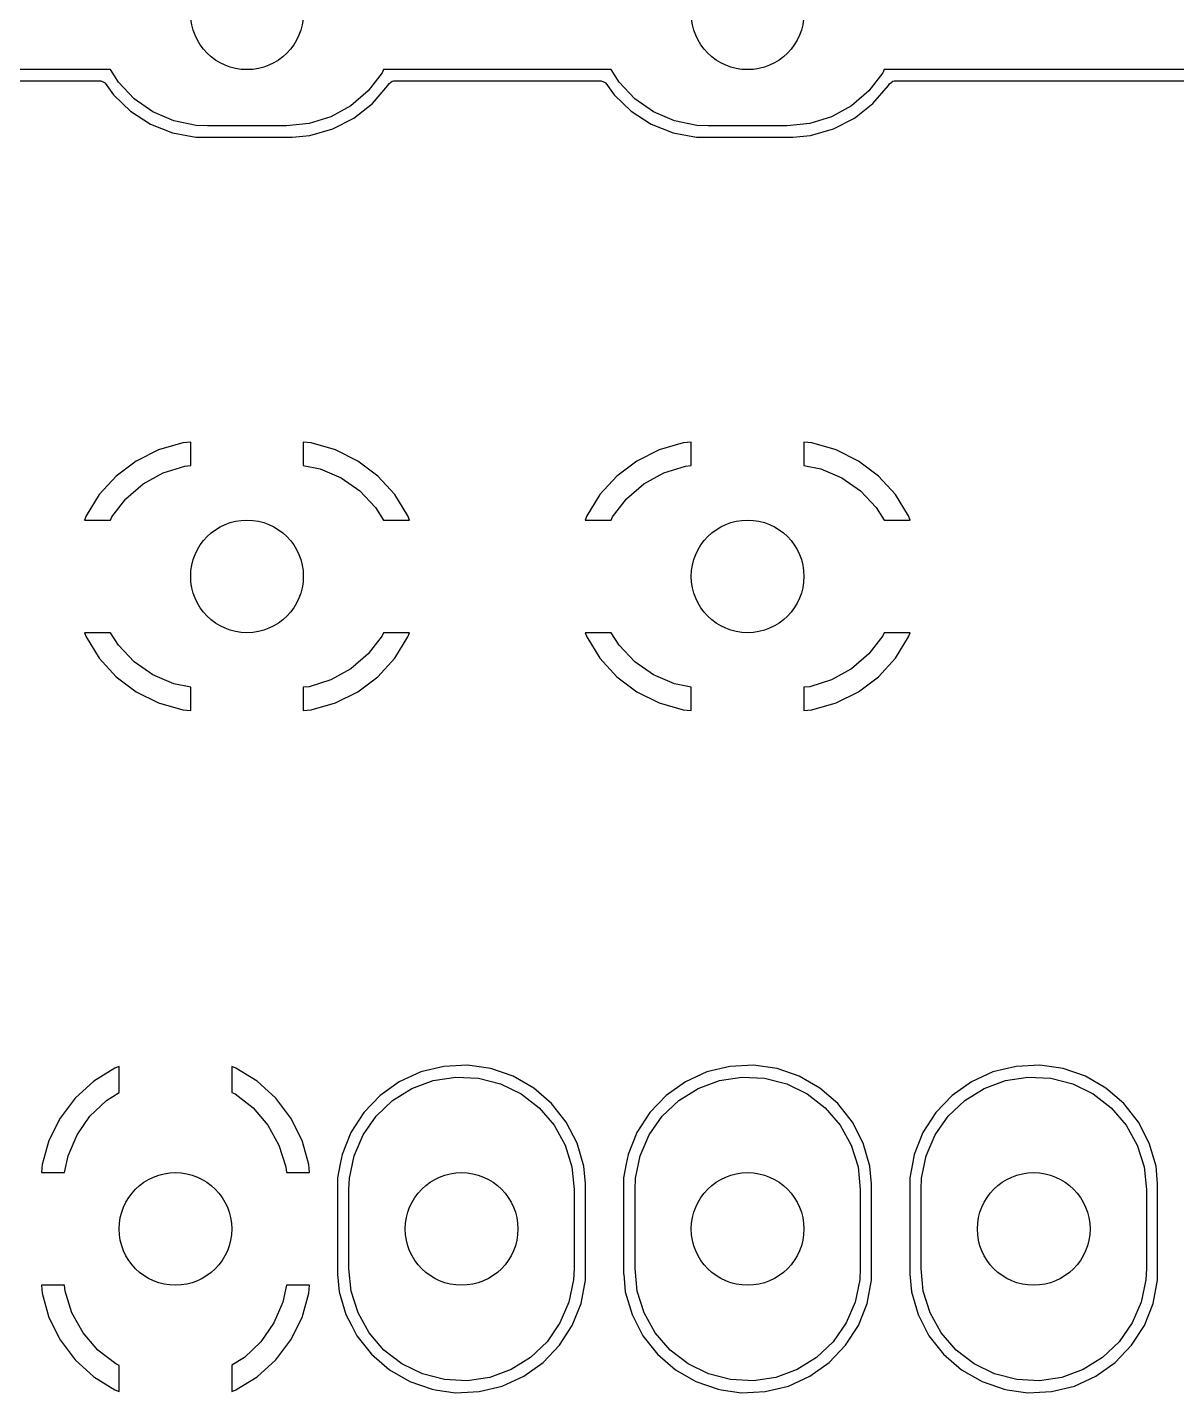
# Model space of a CAD drawing. Extents: x 103 to 225, y -154 to -79.
# Drawn here: x 177.1 to 187.3, y -104.22 to -92.09 of the extents above; entities that cross this region are included whole.
import ezdxf

# ---------------------------------------------------------------- set-up
doc = ezdxf.new("R2010")
doc.units = 0
doc.layers.add('BLACK', color=7, linetype='CONTINUOUS')

msp = doc.modelspace()

# ---------------------------------------------------------------- linework, layer by layer
at = {"layer": 'BLACK', "linetype": 'CONTINUOUS'}
for p, q in [((177.839, -92.468), (166.215, -92.468)), ((177.909, -92.5801), (177.839, -92.468)), ((180.249, -92.497), (180.125, -92.657)), ((180.263, -92.468), (180.249, -92.497)), ((182.284, -92.468), (180.263, -92.468)), ((182.354, -92.5801), (182.284, -92.468)), ((184.694, -92.497), (184.57, -92.657)), ((184.708, -92.468), (184.694, -92.497)), ((187.733, -92.468), (184.708, -92.468)), ((166.364, -92.5685), (177.751, -92.5685)), ((177.751, -92.5685), (177.786, -92.5829)), ((177.786, -92.5829), (177.791, -92.5891)), ((177.791, -92.5891), (177.865, -92.692)), ((178.049, -92.7268), (177.909, -92.5801)), ((180.163, -92.7681), (180.301, -92.6093)), ((180.301, -92.6093), (180.31, -92.593)), ((180.31, -92.593), (180.34, -92.5702)), ((180.34, -92.5702), (180.352, -92.5685)), ((180.352, -92.5685), (182.196, -92.5685)), ((182.196, -92.5685), (182.231, -92.5829)), ((182.231, -92.5829), (182.236, -92.5891)), ((182.236, -92.5891), (182.31, -92.692)), ((182.494, -92.7268), (182.354, -92.5801)), ((184.608, -92.7681), (184.746, -92.6093)), ((184.746, -92.6093), (184.755, -92.593)), ((184.755, -92.593), (184.785, -92.5702)), ((184.785, -92.5702), (184.797, -92.5685)), ((184.797, -92.5685), (187.671, -92.5685)), ((177.865, -92.692), (177.944, -92.7681)), ((178.215, -92.8423), (178.049, -92.7268)), ((180.125, -92.657), (179.971, -92.7888)), ((182.31, -92.692), (182.389, -92.7681)), ((182.66, -92.8423), (182.494, -92.7268)), ((184.57, -92.657), (184.416, -92.7888)), ((177.944, -92.7681), (178.017, -92.837)), ((178.017, -92.837), (178.017, -92.837)), ((178.017, -92.837), (178.017, -92.837)), ((178.017, -92.837), (178.193, -92.9506)), ((178.401, -92.9221), (178.215, -92.8423)), ((179.971, -92.7888), (179.794, -92.887)), ((179.998, -92.898), (180.163, -92.7681)), ((182.389, -92.7681), (182.462, -92.837)), ((182.462, -92.837), (182.462, -92.837)), ((182.462, -92.837), (182.462, -92.837)), ((182.462, -92.837), (182.638, -92.9506)), ((182.846, -92.9221), (182.66, -92.8423)), ((184.416, -92.7888), (184.239, -92.887)), ((184.443, -92.898), (184.608, -92.7681)), ((178.193, -92.9506), (178.389, -93.0287)), ((178.599, -92.9629), (178.401, -92.9221)), ((178.7, -92.968), (178.599, -92.9629)), ((179.4, -92.968), (178.7, -92.968)), ((179.601, -92.9475), (179.4, -92.968)), ((179.794, -92.887), (179.601, -92.9475)), ((179.609, -93.0535), (179.811, -92.9943)), ((179.811, -92.9943), (179.998, -92.898)), ((182.638, -92.9506), (182.834, -93.0287)), ((183.044, -92.9629), (182.846, -92.9221)), ((183.145, -92.968), (183.044, -92.9629)), ((183.845, -92.968), (183.145, -92.968)), ((184.046, -92.9475), (183.845, -92.968)), ((184.239, -92.887), (184.046, -92.9475)), ((184.054, -93.0535), (184.256, -92.9943)), ((184.256, -92.9943), (184.443, -92.898)), ((178.389, -93.0287), (178.595, -93.0685)), ((178.595, -93.0685), (178.595, -93.0685)), ((178.595, -93.0685), (179.452, -93.0685)), ((179.452, -93.0685), (179.609, -93.0535)), ((179.452, -93.0685), (179.452, -93.0685)), ((182.834, -93.0287), (183.04, -93.0685)), ((183.04, -93.0685), (183.04, -93.0685)), ((183.04, -93.0685), (183.897, -93.0685)), ((183.897, -93.0685), (184.054, -93.0535)), ((183.897, -93.0685), (183.897, -93.0685)), ((178.479, -95.7834), (178.265, -95.8442)), ((178.55, -95.7768), (178.479, -95.7834)), ((178.55, -95.9833), (178.55, -95.7768)), ((179.621, -95.7834), (179.55, -95.7768)), ((179.55, -95.7768), (179.55, -95.9832)), ((179.835, -95.8442), (179.621, -95.7834)), ((179.621, -95.7834), (179.621, -95.7834)), ((182.924, -95.7834), (182.71, -95.8442)), ((182.995, -95.7768), (182.924, -95.7834)), ((182.995, -95.9833), (182.995, -95.7768)), ((184.066, -95.7834), (183.995, -95.7768)), ((183.995, -95.7768), (183.995, -95.9832)), ((184.28, -95.8442), (184.066, -95.7834)), ((184.066, -95.7834), (184.066, -95.7834)), ((178.265, -95.8442), (178.066, -95.9434)), ((180.034, -95.9434), (179.835, -95.8442)), ((182.71, -95.8442), (182.511, -95.9434)), ((184.479, -95.9434), (184.28, -95.8442)), ((178.066, -95.9434), (177.888, -96.0774)), ((178.066, -95.9434), (178.066, -95.9434)), ((178.306, -96.049), (178.499, -95.9885)), ((178.499, -95.9885), (178.55, -95.9833)), ((179.55, -95.9832), (179.699, -96.0139)), ((179.699, -96.0139), (179.885, -96.0937)), ((180.212, -96.0774), (180.034, -95.9434)), ((180.034, -95.9434), (180.034, -95.9434)), ((182.511, -95.9434), (182.333, -96.0774)), ((182.511, -95.9434), (182.511, -95.9434)), ((182.751, -96.049), (182.944, -95.9885)), ((182.944, -95.9885), (182.995, -95.9833)), ((183.995, -95.9832), (184.144, -96.0139)), ((184.144, -96.0139), (184.33, -96.0937)), ((184.657, -96.0774), (184.479, -95.9434)), ((184.479, -95.9434), (184.479, -95.9434)), ((177.888, -96.0774), (177.738, -96.2417)), ((177.888, -96.0774), (177.888, -96.0774)), ((177.975, -96.279), (178.129, -96.1472)), ((178.129, -96.1472), (178.306, -96.049)), ((179.885, -96.0937), (180.051, -96.2092)), ((180.362, -96.2417), (180.212, -96.0774)), ((180.212, -96.0774), (180.212, -96.0774)), ((182.333, -96.0774), (182.183, -96.2417)), ((182.333, -96.0774), (182.333, -96.0774)), ((182.42, -96.279), (182.574, -96.1472)), ((182.574, -96.1472), (182.751, -96.049)), ((184.33, -96.0937), (184.496, -96.2092)), ((184.807, -96.2417), (184.657, -96.0774)), ((184.657, -96.0774), (184.657, -96.0774)), ((177.738, -96.2417), (177.621, -96.4308)), ((180.051, -96.2092), (180.191, -96.3559)), ((180.479, -96.4308), (180.362, -96.2417)), ((182.183, -96.2417), (182.066, -96.4308)), ((184.496, -96.2092), (184.636, -96.3559)), ((184.924, -96.4308), (184.807, -96.2417)), ((177.851, -96.439), (177.975, -96.279)), ((180.191, -96.3559), (180.261, -96.468)), ((182.296, -96.439), (182.42, -96.279)), ((184.636, -96.3559), (184.706, -96.468)), ((177.621, -96.4308), (177.607, -96.468)), ((177.607, -96.468), (177.607, -96.468)), ((177.607, -96.468), (177.837, -96.468)), ((177.837, -96.468), (177.851, -96.439)), ((180.261, -96.468), (180.493, -96.468)), ((180.493, -96.468), (180.479, -96.4308)), ((180.493, -96.468), (180.493, -96.468)), ((182.066, -96.4308), (182.052, -96.468)), ((182.052, -96.468), (182.052, -96.468)), ((182.052, -96.468), (182.282, -96.468)), ((182.282, -96.468), (182.296, -96.439)), ((184.706, -96.468), (184.938, -96.468)), ((184.938, -96.468), (184.924, -96.4308)), ((184.938, -96.468), (184.938, -96.468)), ((177.839, -97.468), (177.607, -97.468)), ((177.607, -97.468), (177.621, -97.5052)), ((177.909, -97.5801), (177.839, -97.468)), ((180.263, -97.468), (180.249, -97.497)), ((180.493, -97.468), (180.263, -97.468)), ((180.479, -97.5052), (180.493, -97.468)), ((182.284, -97.468), (182.052, -97.468)), ((182.052, -97.468), (182.066, -97.5052)), ((182.354, -97.5801), (182.284, -97.468)), ((184.708, -97.468), (184.694, -97.497)), ((184.938, -97.468), (184.708, -97.468)), ((184.924, -97.5052), (184.938, -97.468)), ((177.621, -97.5052), (177.738, -97.6943)), ((178.049, -97.7268), (177.909, -97.5801)), ((180.249, -97.497), (180.125, -97.657)), ((180.362, -97.6943), (180.479, -97.5052)), ((182.066, -97.5052), (182.183, -97.6943)), ((182.494, -97.7268), (182.354, -97.5801)), ((184.694, -97.497), (184.57, -97.657)), ((184.807, -97.6943), (184.924, -97.5052)), ((177.738, -97.6943), (177.888, -97.8586)), ((178.215, -97.8423), (178.049, -97.7268)), ((180.125, -97.657), (179.971, -97.7888)), ((180.212, -97.8586), (180.362, -97.6943)), ((182.183, -97.6943), (182.333, -97.8586)), ((182.66, -97.8423), (182.494, -97.7268)), ((184.57, -97.657), (184.416, -97.7888)), ((184.657, -97.8586), (184.807, -97.6943)), ((178.401, -97.9221), (178.215, -97.8423)), ((179.971, -97.7888), (179.794, -97.887)), ((182.846, -97.9221), (182.66, -97.8423)), ((184.416, -97.7888), (184.239, -97.887)), ((177.888, -97.8586), (177.888, -97.8586)), ((177.888, -97.8586), (178.066, -97.9926)), ((178.55, -97.9528), (178.401, -97.9221)), ((178.55, -98.1592), (178.55, -97.9528)), ((179.601, -97.9475), (179.55, -97.9527)), ((179.55, -97.9527), (179.55, -98.1592)), ((179.794, -97.887), (179.601, -97.9475)), ((180.034, -97.9926), (180.212, -97.8586)), ((180.212, -97.8586), (180.212, -97.8586)), ((182.333, -97.8586), (182.333, -97.8586)), ((182.333, -97.8586), (182.511, -97.9926)), ((182.995, -97.9528), (182.846, -97.9221)), ((182.995, -98.1592), (182.995, -97.9528)), ((184.046, -97.9475), (183.995, -97.9527)), ((183.995, -97.9527), (183.995, -98.1592)), ((184.239, -97.887), (184.046, -97.9475)), ((184.479, -97.9926), (184.657, -97.8586)), ((184.657, -97.8586), (184.657, -97.8586)), ((178.066, -97.9926), (178.066, -97.9926)), ((178.066, -97.9926), (178.265, -98.0918)), ((179.835, -98.0918), (180.034, -97.9926)), ((180.034, -97.9926), (180.034, -97.9926)), ((182.511, -97.9926), (182.511, -97.9926)), ((182.511, -97.9926), (182.71, -98.0918)), ((184.28, -98.0918), (184.479, -97.9926)), ((184.479, -97.9926), (184.479, -97.9926)), ((178.265, -98.0918), (178.479, -98.1526)), ((178.479, -98.1526), (178.479, -98.1526)), ((178.479, -98.1526), (178.55, -98.1592)), ((178.55, -98.1592), (178.55, -98.1592)), ((179.55, -98.1592), (179.621, -98.1526)), ((179.621, -98.1526), (179.835, -98.0918)), ((179.621, -98.1526), (179.621, -98.1526)), ((182.71, -98.0918), (182.924, -98.1526)), ((182.924, -98.1526), (182.924, -98.1526)), ((182.924, -98.1526), (182.995, -98.1592)), ((182.995, -98.1592), (182.995, -98.1592)), ((183.995, -98.1592), (184.066, -98.1526)), ((184.066, -98.1526), (184.28, -98.0918)), ((184.066, -98.1526), (184.066, -98.1526)), ((177.878, -101.334), (177.689, -101.451)), ((177.915, -101.32), (177.878, -101.334)), ((177.915, -101.552), (177.915, -101.32)), ((177.915, -101.32), (177.915, -101.32)), ((178.952, -101.334), (178.915, -101.32)), ((178.915, -101.32), (178.915, -101.55)), ((179.141, -101.451), (178.952, -101.334)), ((180.798, -101.319), (180.593, -101.368)), ((181.008, -101.309), (180.798, -101.319)), ((180.798, -101.319), (180.798, -101.319)), ((181.216, -101.339), (181.008, -101.309)), ((181.414, -101.407), (181.216, -101.339)), ((181.216, -101.339), (181.216, -101.339)), ((183.338, -101.319), (183.133, -101.368)), ((183.548, -101.309), (183.338, -101.319)), ((183.338, -101.319), (183.338, -101.319)), ((183.756, -101.339), (183.548, -101.309)), ((183.954, -101.407), (183.756, -101.339)), ((183.756, -101.339), (183.756, -101.339)), ((185.878, -101.319), (185.673, -101.368)), ((186.088, -101.309), (185.878, -101.319)), ((185.878, -101.319), (185.878, -101.319)), ((186.296, -101.339), (186.088, -101.309)), ((186.494, -101.407), (186.296, -101.339)), ((186.296, -101.339), (186.296, -101.339)), ((177.689, -101.451), (177.524, -101.601)), ((179.306, -101.601), (179.141, -101.451)), ((180.402, -101.456), (180.231, -101.578)), ((180.593, -101.368), (180.402, -101.456)), ((180.402, -101.456), (180.402, -101.456)), ((180.402, -101.456), (180.402, -101.456)), ((180.402, -101.456), (180.402, -101.456)), ((180.402, -101.456), (180.402, -101.456)), ((180.515, -101.515), (180.704, -101.445)), ((180.704, -101.445), (180.904, -101.414)), ((180.904, -101.414), (181.106, -101.425)), ((181.106, -101.425), (181.302, -101.475)), ((181.302, -101.475), (181.484, -101.564)), ((181.596, -101.512), (181.414, -101.407)), ((182.942, -101.456), (182.771, -101.578)), ((183.133, -101.368), (182.942, -101.456)), ((182.942, -101.456), (182.942, -101.456)), ((182.942, -101.456), (182.942, -101.456)), ((182.942, -101.456), (182.942, -101.456)), ((182.942, -101.456), (182.942, -101.456)), ((183.055, -101.515), (183.244, -101.445)), ((183.244, -101.445), (183.444, -101.414)), ((183.444, -101.414), (183.646, -101.425)), ((183.646, -101.425), (183.842, -101.475)), ((183.842, -101.475), (184.024, -101.564)), ((184.136, -101.512), (183.954, -101.407)), ((185.482, -101.456), (185.311, -101.578)), ((185.673, -101.368), (185.482, -101.456)), ((185.482, -101.456), (185.482, -101.456)), ((185.482, -101.456), (185.482, -101.456)), ((185.482, -101.456), (185.482, -101.456)), ((185.482, -101.456), (185.482, -101.456)), ((185.595, -101.515), (185.784, -101.445)), ((185.784, -101.445), (185.984, -101.414)), ((185.984, -101.414), (186.186, -101.425)), ((186.186, -101.425), (186.382, -101.475)), ((186.382, -101.475), (186.564, -101.564)), ((186.676, -101.512), (186.494, -101.407)), ((177.524, -101.601), (177.39, -101.779)), ((177.524, -101.601), (177.524, -101.601)), ((177.803, -101.622), (177.915, -101.552)), ((178.915, -101.55), (178.944, -101.564)), ((178.944, -101.564), (179.104, -101.688)), ((179.44, -101.779), (179.306, -101.601)), ((179.306, -101.601), (179.306, -101.601)), ((180.231, -101.578), (180.086, -101.73)), ((180.231, -101.578), (180.231, -101.578)), ((180.343, -101.622), (180.515, -101.515)), ((181.484, -101.564), (181.644, -101.688)), ((181.755, -101.65), (181.596, -101.512)), ((181.596, -101.512), (181.596, -101.512)), ((181.596, -101.512), (181.596, -101.512)), ((182.771, -101.578), (182.626, -101.73)), ((182.771, -101.578), (182.771, -101.578)), ((182.883, -101.622), (183.055, -101.515)), ((184.024, -101.564), (184.184, -101.688)), ((184.295, -101.65), (184.136, -101.512)), ((184.136, -101.512), (184.136, -101.512)), ((184.136, -101.512), (184.136, -101.512)), ((185.311, -101.578), (185.166, -101.73)), ((185.311, -101.578), (185.311, -101.578)), ((185.423, -101.622), (185.595, -101.515)), ((186.564, -101.564), (186.724, -101.688)), ((186.835, -101.65), (186.676, -101.512)), ((186.676, -101.512), (186.676, -101.512)), ((186.676, -101.512), (186.676, -101.512)), ((177.656, -101.762), (177.803, -101.622)), ((179.104, -101.688), (179.236, -101.842)), ((180.196, -101.762), (180.343, -101.622)), ((181.644, -101.688), (181.776, -101.842)), ((181.885, -101.815), (181.755, -101.65)), ((182.736, -101.762), (182.883, -101.622)), ((184.184, -101.688), (184.316, -101.842)), ((184.425, -101.815), (184.295, -101.65)), ((185.276, -101.762), (185.423, -101.622)), ((186.724, -101.688), (186.856, -101.842)), ((186.965, -101.815), (186.835, -101.65)), ((177.39, -101.779), (177.291, -101.978)), ((177.39, -101.779), (177.39, -101.779)), ((177.541, -101.928), (177.656, -101.762)), ((179.236, -101.842), (179.334, -102.019)), ((179.539, -101.978), (179.44, -101.779)), ((179.44, -101.779), (179.44, -101.779)), ((180.086, -101.73), (179.972, -101.906)), ((180.081, -101.928), (180.196, -101.762)), ((181.776, -101.842), (181.874, -102.019)), ((181.981, -102.002), (181.885, -101.815)), ((182.626, -101.73), (182.512, -101.906)), ((182.621, -101.928), (182.736, -101.762)), ((184.316, -101.842), (184.414, -102.019)), ((184.521, -102.002), (184.425, -101.815)), ((185.166, -101.73), (185.052, -101.906)), ((185.161, -101.928), (185.276, -101.762)), ((186.856, -101.842), (186.954, -102.019)), ((187.061, -102.002), (186.965, -101.815)), ((177.461, -102.114), (177.541, -101.928)), ((179.972, -101.906), (179.894, -102.102)), ((179.972, -101.906), (179.972, -101.906)), ((180.001, -102.114), (180.081, -101.928)), ((182.512, -101.906), (182.434, -102.102)), ((182.512, -101.906), (182.512, -101.906)), ((182.541, -102.114), (182.621, -101.928)), ((185.052, -101.906), (184.974, -102.102)), ((185.052, -101.906), (185.052, -101.906)), ((185.081, -102.114), (185.161, -101.928)), ((177.291, -101.978), (177.23, -102.192)), ((179.334, -102.019), (179.395, -102.212)), ((179.6, -102.192), (179.539, -101.978)), ((181.874, -102.019), (181.935, -102.212)), ((182.041, -102.204), (181.981, -102.002)), ((184.414, -102.019), (184.475, -102.212)), ((184.581, -102.204), (184.521, -102.002)), ((186.954, -102.019), (187.015, -102.212)), ((187.121, -102.204), (187.061, -102.002)), ((177.23, -102.192), (177.224, -102.263)), ((177.23, -102.192), (177.23, -102.192)), ((177.43, -102.263), (177.461, -102.114)), ((179.395, -102.212), (179.4, -102.263)), ((179.606, -102.263), (179.6, -102.192)), ((179.6, -102.192), (179.6, -102.192)), ((179.878, -102.184), (179.855, -102.308)), ((179.894, -102.102), (179.878, -102.184)), ((179.894, -102.102), (179.894, -102.102)), ((179.96, -102.312), (180.001, -102.114)), ((181.935, -102.212), (181.955, -102.413)), ((182.055, -102.361), (182.041, -102.204)), ((182.418, -102.184), (182.394, -102.308)), ((182.434, -102.102), (182.418, -102.184)), ((182.434, -102.102), (182.434, -102.102)), ((182.5, -102.312), (182.541, -102.114)), ((184.475, -102.212), (184.495, -102.413)), ((184.595, -102.361), (184.581, -102.204)), ((184.958, -102.184), (184.934, -102.308)), ((184.974, -102.102), (184.958, -102.184)), ((184.974, -102.102), (184.974, -102.102)), ((185.04, -102.312), (185.081, -102.114)), ((187.015, -102.212), (187.035, -102.413)), ((187.135, -102.361), (187.121, -102.204)), ((177.224, -102.263), (177.224, -102.263)), ((177.224, -102.263), (177.43, -102.263)), ((179.4, -102.263), (179.606, -102.263)), ((179.606, -102.263), (179.606, -102.263)), ((179.855, -102.308), (179.855, -102.308)), ((179.855, -102.308), (179.855, -103.165)), ((179.955, -102.413), (179.96, -102.312)), ((182.394, -102.308), (182.394, -102.308)), ((182.394, -102.308), (182.394, -103.165)), ((182.495, -102.413), (182.5, -102.312)), ((184.934, -102.308), (184.934, -102.308)), ((184.934, -102.308), (184.934, -103.165)), ((185.035, -102.413), (185.04, -102.312)), ((179.955, -103.113), (179.955, -102.413)), ((181.955, -102.413), (181.955, -103.113)), ((182.055, -103.165), (182.055, -102.361)), ((182.495, -103.113), (182.495, -102.413)), ((184.495, -102.413), (184.495, -103.113)), ((184.595, -103.165), (184.595, -102.361)), ((185.035, -103.113), (185.035, -102.413)), ((187.035, -102.413), (187.035, -103.113)), ((187.135, -103.165), (187.135, -102.361)), ((179.855, -103.165), (179.855, -103.165)), ((179.855, -103.165), (179.869, -103.322)), ((179.975, -103.314), (179.955, -103.113)), ((181.955, -103.113), (181.95, -103.214)), ((182.055, -103.218), (182.055, -103.165)), ((182.394, -103.165), (182.395, -103.165)), ((182.395, -103.165), (182.409, -103.322)), ((182.515, -103.314), (182.495, -103.113)), ((184.495, -103.113), (184.49, -103.214)), ((184.595, -103.218), (184.595, -103.165)), ((184.934, -103.165), (184.935, -103.165)), ((184.935, -103.165), (184.949, -103.322)), ((185.055, -103.314), (185.035, -103.113)), ((187.035, -103.113), (187.03, -103.214)), ((187.135, -103.218), (187.135, -103.165)), ((177.43, -103.263), (177.224, -103.263)), ((177.224, -103.263), (177.23, -103.334)), ((177.435, -103.314), (177.43, -103.263)), ((179.4, -103.263), (179.369, -103.412)), ((179.606, -103.263), (179.4, -103.263)), ((179.6, -103.334), (179.606, -103.263)), ((181.95, -103.214), (181.909, -103.412)), ((182.016, -103.424), (182.055, -103.218)), ((184.49, -103.214), (184.449, -103.412)), ((184.556, -103.424), (184.595, -103.218)), ((187.03, -103.214), (186.989, -103.412)), ((187.096, -103.424), (187.135, -103.218)), ((177.23, -103.334), (177.23, -103.334)), ((177.23, -103.334), (177.291, -103.548)), ((177.496, -103.507), (177.435, -103.314)), ((179.369, -103.412), (179.289, -103.598)), ((179.539, -103.548), (179.6, -103.334)), ((179.6, -103.334), (179.6, -103.334)), ((179.869, -103.322), (179.929, -103.524)), ((180.036, -103.507), (179.975, -103.314)), ((181.909, -103.412), (181.829, -103.598)), ((181.938, -103.62), (182.016, -103.424)), ((182.409, -103.322), (182.469, -103.524)), ((182.576, -103.507), (182.515, -103.314)), ((184.449, -103.412), (184.369, -103.598)), ((184.478, -103.62), (184.556, -103.424)), ((184.949, -103.322), (185.009, -103.524)), ((185.116, -103.507), (185.055, -103.314)), ((186.989, -103.412), (186.909, -103.598)), ((187.018, -103.62), (187.096, -103.424)), ((177.291, -103.548), (177.39, -103.747)), ((177.594, -103.684), (177.496, -103.507)), ((179.44, -103.747), (179.539, -103.548)), ((179.929, -103.524), (179.98, -103.623)), ((180.134, -103.684), (180.036, -103.507)), ((182.469, -103.524), (182.52, -103.623)), ((182.674, -103.684), (182.576, -103.507)), ((185.009, -103.524), (185.06, -103.623)), ((185.214, -103.684), (185.116, -103.507)), ((179.289, -103.598), (179.174, -103.764)), ((179.98, -103.623), (180.025, -103.711)), ((181.829, -103.598), (181.714, -103.764)), ((181.824, -103.796), (181.938, -103.62)), ((182.52, -103.623), (182.565, -103.711)), ((184.369, -103.598), (184.254, -103.764)), ((184.364, -103.796), (184.478, -103.62)), ((185.06, -103.623), (185.105, -103.711)), ((186.909, -103.598), (186.794, -103.764)), ((186.904, -103.796), (187.018, -103.62)), ((177.39, -103.747), (177.39, -103.747)), ((177.39, -103.747), (177.524, -103.925)), ((177.726, -103.838), (177.594, -103.684)), ((179.174, -103.764), (179.027, -103.904)), ((179.306, -103.925), (179.44, -103.747)), ((179.44, -103.747), (179.44, -103.747)), ((180.025, -103.711), (180.155, -103.876)), ((180.266, -103.838), (180.134, -103.684)), ((181.714, -103.764), (181.567, -103.904)), ((182.565, -103.711), (182.695, -103.876)), ((182.806, -103.838), (182.674, -103.684)), ((184.254, -103.764), (184.107, -103.904)), ((185.105, -103.711), (185.235, -103.876)), ((185.346, -103.838), (185.214, -103.684)), ((186.794, -103.764), (186.647, -103.904)), ((177.886, -103.962), (177.726, -103.838)), ((179.027, -103.904), (178.915, -103.974)), ((180.155, -103.876), (180.314, -104.014)), ((180.426, -103.962), (180.266, -103.838)), ((181.567, -103.904), (181.395, -104.011)), ((181.679, -103.948), (181.824, -103.796)), ((182.695, -103.876), (182.854, -104.014)), ((182.966, -103.962), (182.806, -103.838)), ((184.107, -103.904), (183.935, -104.011)), ((184.219, -103.948), (184.364, -103.796)), ((185.235, -103.876), (185.394, -104.014)), ((185.506, -103.962), (185.346, -103.838)), ((186.647, -103.904), (186.475, -104.011)), ((186.759, -103.948), (186.904, -103.796)), ((177.524, -103.925), (177.524, -103.925)), ((177.524, -103.925), (177.689, -104.075)), ((177.915, -103.976), (177.886, -103.962)), ((177.915, -104.206), (177.915, -103.976)), ((178.915, -103.974), (178.915, -104.206)), ((179.141, -104.075), (179.306, -103.925)), ((179.306, -103.925), (179.306, -103.925)), ((180.314, -104.014), (180.496, -104.119)), ((180.608, -104.051), (180.426, -103.962)), ((181.395, -104.011), (181.206, -104.081)), ((181.508, -104.07), (181.679, -103.948)), ((182.854, -104.014), (183.036, -104.119)), ((183.148, -104.051), (182.966, -103.962)), ((183.935, -104.011), (183.746, -104.081)), ((184.048, -104.07), (184.219, -103.948)), ((185.394, -104.014), (185.576, -104.119)), ((185.688, -104.051), (185.506, -103.962)), ((186.475, -104.011), (186.286, -104.081)), ((186.588, -104.07), (186.759, -103.948)), ((177.689, -104.075), (177.878, -104.192)), ((178.952, -104.192), (179.141, -104.075)), ((180.496, -104.119), (180.694, -104.187)), ((180.804, -104.101), (180.608, -104.051)), ((181.006, -104.112), (180.804, -104.101)), ((181.206, -104.081), (181.006, -104.112)), ((181.317, -104.158), (181.508, -104.07)), ((183.036, -104.119), (183.234, -104.187)), ((183.344, -104.101), (183.148, -104.051)), ((183.546, -104.112), (183.344, -104.101)), ((183.746, -104.081), (183.546, -104.112)), ((183.857, -104.158), (184.048, -104.07)), ((185.576, -104.119), (185.774, -104.187)), ((185.884, -104.101), (185.688, -104.051)), ((186.086, -104.112), (185.884, -104.101)), ((186.286, -104.081), (186.086, -104.112)), ((186.397, -104.158), (186.588, -104.07)), ((177.878, -104.192), (177.915, -104.206)), ((178.915, -104.206), (178.952, -104.192)), ((180.694, -104.187), (180.694, -104.187)), ((180.694, -104.187), (180.694, -104.187)), ((180.694, -104.187), (180.72, -104.191)), ((180.72, -104.191), (180.902, -104.217)), ((180.902, -104.217), (181.007, -104.212)), ((180.902, -104.217), (180.902, -104.217)), ((180.902, -104.217), (180.902, -104.217)), ((181.007, -104.212), (181.112, -104.207)), ((181.112, -104.207), (181.317, -104.158)), ((183.234, -104.187), (183.234, -104.187)), ((183.234, -104.187), (183.234, -104.187)), ((183.234, -104.187), (183.26, -104.191)), ((183.26, -104.191), (183.442, -104.217)), ((183.442, -104.217), (183.547, -104.212)), ((183.442, -104.217), (183.442, -104.217)), ((183.442, -104.217), (183.442, -104.217)), ((183.547, -104.212), (183.652, -104.207)), ((183.652, -104.207), (183.857, -104.158)), ((185.774, -104.187), (185.774, -104.187)), ((185.774, -104.187), (185.774, -104.187)), ((185.774, -104.187), (185.8, -104.191)), ((185.8, -104.191), (185.982, -104.217)), ((185.982, -104.217), (186.087, -104.212)), ((185.982, -104.217), (185.982, -104.217)), ((185.982, -104.217), (185.982, -104.217)), ((186.087, -104.212), (186.192, -104.207)), ((186.192, -104.207), (186.397, -104.158))]:
    msp.add_line(p, q, dxfattribs=at)
at = {"layer": 'BLACK'}
for centre in [(179.05, -91.968), (183.495, -91.968), (179.05, -96.968), (183.495, -96.968), (178.415, -102.763), (180.955, -102.763), (183.495, -102.763), (186.035, -102.763)]:
    msp.add_circle(centre, 0.5, dxfattribs=at)

doc.saveas('drawing.dxf')
